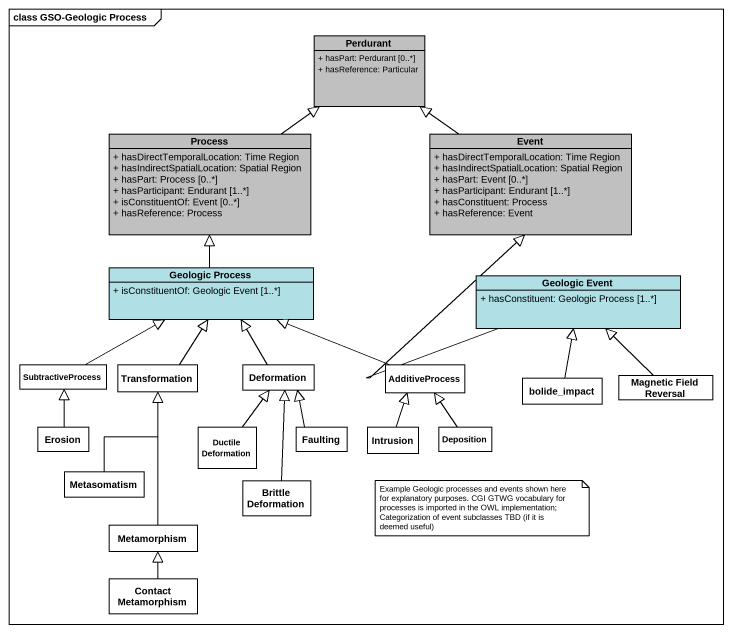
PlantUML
@startuml
mainframe class GSO-Geologic Process
hide circle
hide empty members
skinparam classAttributeIconSize 0
class Perdurant #C0C0C0 {
  + hasPart: Perdurant [0..*]
  + hasReference: Particular
}
class "Process" as Process_ #C0C0C0 {
  + hasDirectTemporalLocation: Time Region
  + hasIndirectSpatialLocation: Spatial Region
  + hasPart: Process [0..*]
  + hasParticipant: Endurant [1..*]
  + isConstituentOf: Event [0..*]
  + hasReference: Process
}
class Event #C0C0C0 {
  + hasDirectTemporalLocation: Time Region
  + hasIndirectSpatialLocation: Spatial Region
  + hasPart: Event [0..*]
  + hasParticipant: Endurant [1..*]
  + hasConstituent: Process
  + hasReference: Event
}
class "Geologic Process" as Geologic_Process #B0E0E6 {
  + isConstituentOf: Geologic Event [1..*]
}
class "Geologic Event" as Geologic_Event #B0E0E6 {
  + hasConstituent: Geologic Process [1..*]
}
class SubtractiveProcess
class Transformation
class Deformation
class AdditiveProcess
class bolide_impact
class "Magnetic Field Reversal" as Magnetic_Field_Reversal
class Erosion
class "Ductile Deformation" as Ductile_Deformation
class Faulting
class Intrusion
class Deposition
class Metasomatism
class "Brittle Deformation" as Brittle_Deformation
class Metamorphism
class "Contact Metamorphism" as Contact_Metamorphism
Process_ -up-|> Perdurant
Event -up-|> Perdurant
Geologic_Process -up-|> Process_
Geologic_Event -up-|> Event
SubtractiveProcess -right-|> Geologic_Process
Transformation -up-|> Geologic_Process
Deformation -up-|> Geologic_Process
AdditiveProcess -left-|> Geologic_Process
bolide_impact -up-|> Geologic_Event
Magnetic_Field_Reversal -up-|> Geologic_Event
Erosion -up-|> SubtractiveProcess
Ductile_Deformation -up-|> Deformation
Faulting -up-|> Deformation
Intrusion -up-|> AdditiveProcess
Deposition -up-|> AdditiveProcess
Metasomatism -up-|> Transformation
Brittle_Deformation -up-|> Deformation
Metamorphism -up-|> Transformation
Contact_Metamorphism -up-|> Metamorphism
note as N1
  Example Geologic processes and events shown here for explanatory purposes. CGI GTWG vocabulary for processes is imported in the OWL implementation; Categorization of event subclasses TBD (if it is deemed useful)
end note
@enduml
